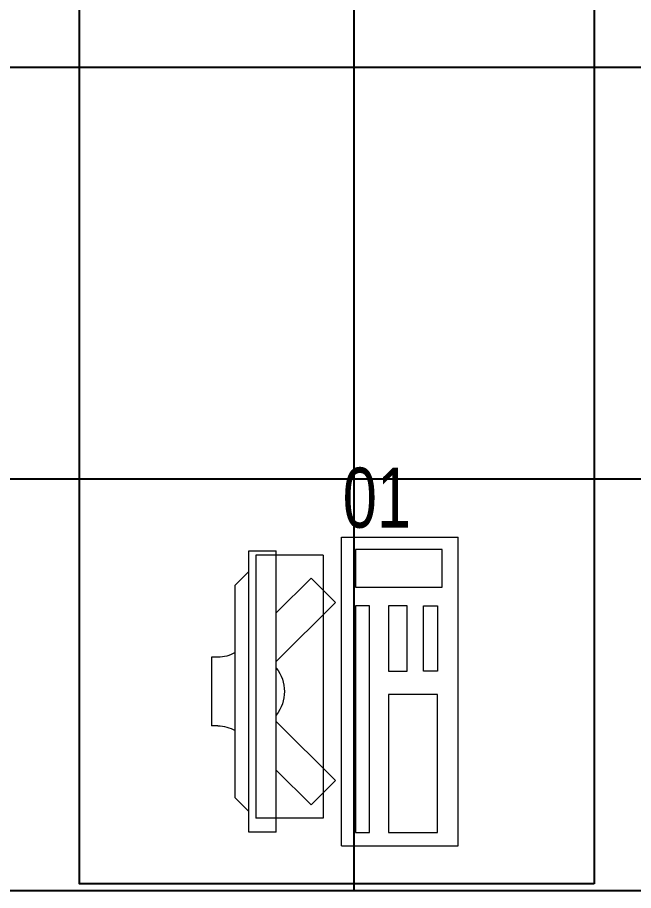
# Model space of a CAD drawing. Extents: x -12260 to 304645, y -29287 to 19916.
# Drawn here: x 47386 to 48283, y 5535 to 6808 of the extents above; entities that cross this region are included whole.
import ezdxf

# ---------------------------------------------------------------- set-up
doc = ezdxf.new("R2010")
doc.units = 0
doc.header["$LTSCALE"] = 0.25
doc.linetypes.add('DASHDOT', pattern=[25.4, 12.7, -6.35, 0, -6.35])
for name, color, linetype, lineweight in [('01-First Floor$0$72_EGR_EQP_TAG', 142, 'Continuous', 5), ('01-First Floor$0$LOADING', 253, 'Continuous', 5), ('01-First Floor$0$Walls', 251, 'Continuous', 5), ('E-LITE-CLNG-CNDT', 6, 'DASHDOT', 35)]:
    doc.layers.add(name, color=color, linetype=linetype, lineweight=lineweight)
doc.layers.add('01-First Floor$0$FALSE CEILING', color=251, linetype='Continuous')
doc.styles.add('01-First Floor$0$X3G_ENTITY_257CFD', font='swisscl.ttf', dxfattribs={"height": 200})

# ---------------------------------------------------------------- blocks, each defined once
blk = doc.blocks.new('01-First Floor$0$ITCWLS1-P')
at = {"layer": '01-First Floor$0$LOADING'}
for p, q in [((-0.17, 0.45), (-0.17, 0)), ((-0.17, 0.45), (0, 0.45)), ((0, 0.45), (0, 0)), ((-0.2651, 0.43, 0), (-0.3051, 0.43, 0)), ((-0.3051, 0.43, 0), (-0.3051, 0.02, 0)), ((-0.2651, 0.43, 0), (-0.2651, 0.02, 0)), ((-0.1496, 0.4305), (-0.1291, 0.4305)), ((-0.1291, 0.4305), (-0.1291, 0.4089)), ((-0.197, 0.4094), (-0.295, 0.4094)), ((-0.295, 0.0264), (-0.295, 0.4094)), ((-0.197, 0.0264), (-0.197, 0.4094)), ((-0.3251, 0.38, 0), (-0.3051, 0.4, 0)), ((-0.3251, 0.38, 0), (-0.3251, 0.07, 0)), ((-0.3503, 0.275), (-0.3596, 0.275)), ((-0.3596, 0.175), (-0.3596, 0.275)), ((-0.3503, 0.175), (-0.3596, 0.175)), ((-0.3251, 0.07, 0), (-0.3051, 0.05, 0)), ((-0.197, 0.0264), (-0.295, 0.0264)), ((-0.3051, 0.02, 0), (-0.2651, 0.02, 0)), ((-0.17, 0), (0, 0))]:
    blk.add_line(p, q, dxfattribs=at)
at = {"layer": '01-First Floor$0$LOADING', "extrusion": (2.48281e-10, 3.18408e-10, -1)}
for p, q in [((-0.2651, 0.3395), (-0.2144, 0.3902)), ((-0.1791, 0.3548), (-0.2144, 0.3902)), ((-0.2651, 0.2688), (-0.1791, 0.3548))]:
    blk.add_line(p, q, dxfattribs=at)
at = {"layer": '01-First Floor$0$LOADING', "extrusion": (2.48281e-10, -3.18408e-10, -1)}
for p, q in [((-0.2651, 0.1812), (-0.1791, 0.0952)), ((-0.2651, 0.1105), (-0.2144, 0.0598)), ((-0.1791, 0.0952), (-0.2144, 0.0598))]:
    blk.add_line(p, q, dxfattribs=at)
at = {"layer": '01-First Floor$0$LOADING'}
for points in [[(-0.1291, 0.4089), (-0.1291, 0.1), (-0.1496, 0.1), (-0.1496, 0.4305)], [(-0.1496, 0.1), (-0.1496, 0.1), (-0.1496, 0.1), (-0.1496, 0.1), (-0.1496, 0.1), (-0.1496, 0.1), (-0.1496, 0.1), (-0.1496, 0.1), (-0.1496, 0.1)], [(-0.1496, 0.1), (-0.1496, 0.1), (-0.1496, 0.1), (-0.1496, 0.1), (-0.1496, 0.1), (-0.1496, 0.1), (-0.1496, 0.1), (-0.1496, 0.1), (-0.1496, 0.1), (-0.1496, 0.1), (-0.1496, 0.1), (-0.1496, 0.1), (-0.1496, 0.1), (-0.1496, 0.1), (-0.1496, 0.1), (-0.1496, 0.1), (-0.1496, 0.1), (-0.1496, 0.1)], [(-0.1496, 0.1), (-0.1496, 0.1), (-0.1496, 0.1), (-0.1496, 0.1), (-0.1496, 0.1), (-0.1496, 0.1), (-0.1496, 0.1), (-0.1496, 0.1), (-0.1496, 0.1), (-0.1496, 0.1)], [(-0.1496, 0.1), (-0.1496, 0.1), (-0.1496, 0.1), (-0.1496, 0.1), (-0.1496, 0.1), (-0.1496, 0.1), (-0.1496, 0.1)], [(-0.1496, 0.1), (-0.1496, 0.1), (-0.1496, 0.1), (-0.1496, 0.1), (-0.1496, 0.1), (-0.1496, 0.1), (-0.1496, 0.1), (-0.1496, 0.1), (-0.1496, 0.1), (-0.1496, 0.1)], [(-0.1496, 0.1), (-0.1496, 0.1), (-0.1496, 0.1), (-0.1496, 0.1), (-0.1496, 0.1), (-0.1496, 0.1), (-0.1496, 0.1), (-0.1496, 0.1), (-0.1496, 0.1), (-0.1496, 0.1), (-0.1496, 0.1), (-0.1496, 0.1), (-0.1496, 0.1), (-0.1496, 0.1), (-0.1496, 0.1)], [(-0.1496, 0.1), (-0.1496, 0.1), (-0.1496, 0.1), (-0.1496, 0.1), (-0.1496, 0.1), (-0.1496, 0.1), (-0.1496, 0.1), (-0.1496, 0.1), (-0.1496, 0.1), (-0.1496, 0.1)], [(-0.1496, 0.1), (-0.1496, 0.1), (-0.1496, 0.1), (-0.1496, 0.1), (-0.1496, 0.1), (-0.1496, 0.1), (-0.1496, 0.1), (-0.1496, 0.1), (-0.1496, 0.1), (-0.1496, 0.1)], [(-0.1496, 0.1), (-0.1496, 0.1), (-0.1496, 0.1), (-0.1496, 0.1), (-0.1496, 0.1), (-0.1496, 0.1), (-0.1496, 0.1), (-0.1496, 0.1), (-0.1496, 0.1), (-0.1496, 0.1), (-0.1496, 0.1), (-0.1496, 0.1), (-0.1496, 0.1), (-0.1496, 0.1), (-0.1496, 0.1), (-0.1496, 0.1), (-0.1496, 0.1), (-0.1496, 0.1), (-0.1496, 0.1), (-0.1496, 0.1), (-0.1496, 0.1), (-0.1496, 0.1), (-0.1496, 0.1), (-0.1496, 0.1), (-0.1496, 0.1), (-0.1496, 0.1), (-0.1496, 0.1), (-0.1496, 0.1), (-0.1496, 0.1), (-0.1496, 0.1), (-0.1496, 0.1), (-0.1496, 0.1), (-0.1496, 0.1), (-0.1496, 0.1), (-0.1496, 0.1), (-0.1496, 0.1), (-0.1496, 0.1), (-0.1496, 0.1), (-0.1496, 0.1), (-0.1496, 0.1), (-0.1496, 0.1), (-0.1496, 0.1), (-0.1496, 0.1), (-0.1496, 0.1), (-0.1496, 0.1), (-0.1496, 0.1), (-0.1496, 0.1), (-0.1496, 0.1), (-0.1496, 0.1), (-0.1496, 0.1), (-0.1496, 0.1), (-0.1496, 0.1), (-0.1496, 0.1), (-0.1496, 0.1)], [(-0.1496, 0.1), (-0.1496, 0.1), (-0.1496, 0.1), (-0.1496, 0.1), (-0.1496, 0.1), (-0.1496, 0.1), (-0.1496, 0.1), (-0.1496, 0.1), (-0.1496, 0.1), (-0.1496, 0.1), (-0.1496, 0.1), (-0.1496, 0.1), (-0.1496, 0.1), (-0.1496, 0.1), (-0.1496, 0.1), (-0.1496, 0.1), (-0.1496, 0.1), (-0.1496, 0.1), (-0.1496, 0.1), (-0.1496, 0.1), (-0.1496, 0.1), (-0.1496, 0.1), (-0.1496, 0.1), (-0.1496, 0.1), (-0.1496, 0.1), (-0.1496, 0.1), (-0.1496, 0.1), (-0.1496, 0.1), (-0.1496, 0.1), (-0.1496, 0.1), (-0.1496, 0.1), (-0.1496, 0.1), (-0.1496, 0.1), (-0.1496, 0.1), (-0.1496, 0.1), (-0.1496, 0.1), (-0.1496, 0.1), (-0.1496, 0.1), (-0.1496, 0.1), (-0.1496, 0.1), (-0.1496, 0.1), (-0.1496, 0.1), (-0.1496, 0.1), (-0.1496, 0.1), (-0.1496, 0.1), (-0.1496, 0.1), (-0.1496, 0.1), (-0.1496, 0.1), (-0.1496, 0.1), (-0.1496, 0.1), (-0.1496, 0.1), (-0.1496, 0.1), (-0.1496, 0.1), (-0.1496, 0.1), (-0.1496, 0.1), (-0.1496, 0.1), (-0.1496, 0.1), (-0.1496, 0.1), (-0.1496, 0.1), (-0.1496, 0.1), (-0.1496, 0.1), (-0.1496, 0.1), (-0.1496, 0.1), (-0.1496, 0.1), (-0.1496, 0.1), (-0.1496, 0.1), (-0.1496, 0.1), (-0.1496, 0.1), (-0.1496, 0.1), (-0.1496, 0.1), (-0.1496, 0.1), (-0.1496, 0.1), (-0.1496, 0.1), (-0.1496, 0.1), (-0.1496, 0.1), (-0.1496, 0.1), (-0.1496, 0.1), (-0.1496, 0.1), (-0.1496, 0.1), (-0.1496, 0.1), (-0.1496, 0.1), (-0.1496, 0.1), (-0.1496, 0.1), (-0.1496, 0.1), (-0.1496, 0.1), (-0.1496, 0.1), (-0.1496, 0.1), (-0.1496, 0.1), (-0.1496, 0.1)], [(-0.1496, 0.1), (-0.1496, 0.1), (-0.1496, 0.1), (-0.1496, 0.1), (-0.1496, 0.1), (-0.1496, 0.1), (-0.1496, 0.1), (-0.1496, 0.1), (-0.1496, 0.1), (-0.1496, 0.1), (-0.1496, 0.1), (-0.1496, 0.1)], [(-0.1496, 0.1), (-0.1496, 0.1), (-0.1496, 0.1), (-0.1496, 0.1), (-0.1496, 0.1), (-0.1496, 0.1), (-0.1496, 0.1)], [(-0.1496, 0.1), (-0.1496, 0.1), (-0.1496, 0.1), (-0.1496, 0.1), (-0.1496, 0.1), (-0.1496, 0.1), (-0.1496, 0.1), (-0.1496, 0.1), (-0.1496, 0.1), (-0.1496, 0.1), (-0.1496, 0.1), (-0.1496, 0.1), (-0.1496, 0.1), (-0.1496, 0.1), (-0.1496, 0.1), (-0.1496, 0.1), (-0.1496, 0.1)], [(-0.1496, 0.1), (-0.1496, 0.1), (-0.1496, 0.1), (-0.1496, 0.1), (-0.1496, 0.1), (-0.1496, 0.1), (-0.1496, 0.1), (-0.1496, 0.1), (-0.1496, 0.1), (-0.1496, 0.1), (-0.1496, 0.1), (-0.1496, 0.1), (-0.1496, 0.1), (-0.1496, 0.1), (-0.1496, 0.1), (-0.1496, 0.1), (-0.1496, 0.1), (-0.1496, 0.1), (-0.1496, 0.1), (-0.1496, 0.1), (-0.1496, 0.1), (-0.1496, 0.1), (-0.1496, 0.1), (-0.1496, 0.1), (-0.1496, 0.1), (-0.1496, 0.1), (-0.1496, 0.1), (-0.1496, 0.1), (-0.1496, 0.1), (-0.1496, 0.1), (-0.1496, 0.1), (-0.1496, 0.1), (-0.1496, 0.1), (-0.1496, 0.1), (-0.1496, 0.1), (-0.1496, 0.1), (-0.1496, 0.1), (-0.1496, 0.1), (-0.1496, 0.1), (-0.1496, 0.1), (-0.1496, 0.1), (-0.1496, 0.1), (-0.1496, 0.1), (-0.1496, 0.1), (-0.1496, 0.1), (-0.1496, 0.1), (-0.1496, 0.1), (-0.1496, 0.1), (-0.1496, 0.1), (-0.1496, 0.1), (-0.1496, 0.1), (-0.1496, 0.1), (-0.1496, 0.1), (-0.1496, 0.1), (-0.1496, 0.1), (-0.1496, 0.1), (-0.1496, 0.1), (-0.1496, 0.1), (-0.1496, 0.1), (-0.1496, 0.1), (-0.1496, 0.1), (-0.1496, 0.1), (-0.1496, 0.1), (-0.1496, 0.1), (-0.1496, 0.1), (-0.1496, 0.1), (-0.1496, 0.1), (-0.1496, 0.1), (-0.1496, 0.1), (-0.1496, 0.1), (-0.1496, 0.1), (-0.1496, 0.1), (-0.1496, 0.1), (-0.1496, 0.1), (-0.1496, 0.1), (-0.1496, 0.1), (-0.1496, 0.1), (-0.1496, 0.1), (-0.1496, 0.1), (-0.1496, 0.1), (-0.1496, 0.1), (-0.1496, 0.1), (-0.1496, 0.1), (-0.1496, 0.1), (-0.1496, 0.1), (-0.1496, 0.1), (-0.1496, 0.1), (-0.1496, 0.1), (-0.1496, 0.1), (-0.1496, 0.1), (-0.1496, 0.1), (-0.1496, 0.1), (-0.1496, 0.1), (-0.1496, 0.1), (-0.1496, 0.1), (-0.1496, 0.1), (-0.1496, 0.1), (-0.1496, 0.1), (-0.1496, 0.1), (-0.1496, 0.1), (-0.1496, 0.1), (-0.1496, 0.1), (-0.1496, 0.1), (-0.1496, 0.1), (-0.1496, 0.1), (-0.1496, 0.1), (-0.1496, 0.1), (-0.1496, 0.1), (-0.1496, 0.1), (-0.1496, 0.1), (-0.1496, 0.1)], [(-0.1496, 0.1), (-0.1496, 0.1), (-0.1496, 0.1), (-0.1496, 0.1), (-0.1496, 0.1), (-0.1496, 0.1), (-0.1496, 0.1), (-0.1496, 0.1)]]:
    blk.add_lwpolyline(points, dxfattribs=at)
for points in [[(-0.1019, 0.4305), (-0.0304, 0.4305), (-0.0304, 0.2294), (-0.1019, 0.2294)], [(-0.1019, 0.1954), (-0.0747, 0.1954), (-0.0747, 0.1), (-0.1019, 0.1)], [(-0.0304, 0.1954), (-0.0508, 0.1954), (-0.0508, 0.1), (-0.0304, 0.1)], [(-0.1496, 0.1), (-0.1496, 0.1), (-0.1496, 0.1), (-0.1496, 0.1), (-0.1496, 0.1), (-0.1496, 0.1), (-0.1496, 0.1), (-0.1496, 0.1), (-0.1496, 0.1), (-0.1496, 0.1), (-0.1496, 0.1), (-0.1496, 0.1), (-0.1496, 0.1), (-0.1496, 0.1), (-0.1496, 0.1), (-0.1496, 0.1), (-0.1496, 0.1), (-0.1496, 0.1), (-0.1496, 0.1), (-0.1496, 0.1), (-0.1496, 0.1), (-0.1496, 0.1), (-0.1496, 0.1), (-0.1496, 0.1), (-0.1496, 0.1), (-0.1496, 0.1), (-0.1496, 0.1), (-0.1496, 0.1), (-0.1496, 0.1), (-0.1496, 0.1), (-0.1496, 0.1), (-0.1496, 0.1), (-0.1496, 0.1), (-0.1496, 0.1), (-0.1496, 0.1), (-0.1496, 0.1), (-0.1496, 0.1), (-0.1496, 0.1), (-0.1496, 0.1), (-0.1496, 0.1), (-0.1496, 0.1), (-0.1496, 0.1), (-0.1496, 0.1), (-0.1496, 0.1), (-0.1496, 0.1), (-0.1496, 0.1), (-0.1496, 0.1), (-0.1496, 0.1), (-0.1496, 0.1), (-0.1496, 0.1), (-0.1496, 0.1), (-0.1496, 0.1), (-0.1496, 0.1), (-0.1496, 0.1), (-0.1496, 0.1), (-0.1496, 0.1), (-0.1496, 0.1), (-0.1496, 0.1), (-0.1496, 0.1), (-0.1496, 0.1), (-0.1496, 0.1), (-0.1496, 0.1), (-0.1496, 0.1), (-0.1496, 0.1), (-0.1496, 0.1), (-0.1496, 0.1), (-0.1496, 0.1), (-0.1496, 0.1), (-0.1496, 0.1), (-0.1496, 0.1), (-0.1496, 0.1), (-0.1496, 0.1), (-0.1496, 0.1), (-0.1496, 0.1), (-0.1496, 0.1), (-0.1496, 0.1), (-0.1496, 0.1), (-0.1496, 0.1), (-0.1496, 0.1), (-0.1496, 0.1), (-0.1496, 0.1), (-0.1496, 0.1), (-0.1496, 0.1), (-0.1496, 0.1), (-0.1496, 0.1), (-0.1496, 0.1), (-0.1496, 0.1), (-0.1496, 0.1), (-0.1496, 0.1), (-0.1496, 0.1), (-0.1496, 0.1), (-0.1496, 0.1), (-0.1496, 0.1), (-0.1496, 0.1), (-0.1496, 0.1), (-0.1496, 0.1), (-0.1496, 0.1), (-0.1496, 0.1), (-0.1496, 0.1), (-0.1496, 0.1), (-0.1496, 0.1), (-0.1496, 0.1), (-0.1496, 0.1), (-0.1496, 0.1), (-0.1496, 0.1), (-0.1496, 0.1), (-0.1496, 0.1), (-0.1496, 0.1), (-0.1496, 0.1), (-0.1496, 0.1), (-0.1496, 0.1), (-0.1496, 0.1), (-0.1496, 0.1), (-0.1496, 0.1), (-0.1496, 0.1), (-0.1496, 0.1), (-0.1496, 0.1), (-0.1496, 0.1), (-0.1496, 0.1), (-0.1496, 0.1), (-0.1496, 0.1), (-0.1496, 0.1), (-0.1496, 0.1), (-0.1496, 0.1), (-0.1496, 0.1), (-0.1496, 0.1), (-0.1496, 0.1), (-0.1496, 0.1), (-0.1496, 0.1), (-0.1496, 0.1), (-0.1496, 0.1), (-0.1496, 0.1), (-0.1496, 0.1), (-0.1496, 0.1), (-0.1496, 0.1), (-0.1496, 0.1), (-0.1496, 0.1), (-0.1496, 0.1), (-0.1496, 0.1), (-0.1496, 0.1), (-0.1496, 0.1), (-0.1496, 0.1), (-0.1496, 0.1), (-0.1496, 0.1), (-0.1496, 0.1), (-0.1496, 0.1), (-0.1496, 0.1), (-0.1496, 0.1), (-0.1496, 0.1), (-0.1496, 0.1), (-0.1496, 0.1), (-0.1496, 0.1), (-0.1496, 0.1), (-0.1496, 0.1), (-0.1496, 0.1), (-0.1496, 0.1), (-0.1496, 0.1), (-0.1496, 0.1), (-0.1496, 0.1), (-0.1496, 0.1), (-0.1496, 0.1), (-0.1496, 0.1), (-0.1496, 0.1), (-0.1496, 0.1), (-0.1496, 0.1), (-0.1496, 0.1), (-0.1496, 0.1), (-0.1496, 0.1), (-0.1496, 0.1), (-0.1496, 0.1), (-0.1496, 0.1), (-0.1496, 0.1), (-0.1496, 0.1), (-0.1496, 0.1), (-0.1496, 0.1), (-0.1496, 0.1), (-0.1496, 0.1), (-0.1496, 0.1), (-0.1496, 0.1), (-0.1496, 0.1), (-0.1496, 0.1), (-0.1496, 0.1), (-0.1496, 0.1), (-0.1496, 0.1), (-0.1496, 0.1), (-0.1496, 0.1), (-0.1496, 0.1), (-0.1496, 0.1), (-0.1496, 0.1), (-0.1496, 0.1), (-0.1496, 0.1), (-0.1496, 0.1), (-0.1496, 0.1), (-0.1496, 0.1), (-0.1496, 0.1), (-0.1496, 0.1), (-0.1496, 0.1), (-0.1496, 0.1), (-0.1496, 0.1), (-0.1496, 0.1), (-0.1496, 0.1), (-0.1496, 0.1), (-0.1496, 0.1), (-0.1496, 0.1), (-0.1496, 0.1), (-0.1496, 0.1), (-0.1496, 0.1), (-0.1496, 0.1), (-0.1496, 0.1), (-0.1496, 0.1), (-0.1496, 0.1), (-0.1496, 0.1), (-0.1496, 0.1), (-0.1496, 0.1), (-0.1496, 0.1), (-0.1496, 0.1), (-0.1496, 0.1), (-0.1496, 0.1), (-0.1496, 0.1), (-0.1496, 0.1), (-0.1496, 0.1), (-0.1496, 0.1), (-0.1496, 0.1), (-0.1496, 0.1), (-0.1496, 0.1), (-0.1496, 0.1), (-0.1496, 0.1), (-0.1496, 0.1), (-0.1496, 0.1), (-0.1496, 0.1), (-0.1496, 0.1), (-0.1496, 0.1), (-0.1496, 0.1), (-0.1496, 0.1), (-0.1496, 0.1), (-0.1496, 0.1), (-0.1496, 0.1), (-0.1496, 0.1), (-0.1496, 0.1), (-0.1496, 0.1), (-0.1496, 0.1), (-0.1496, 0.1), (-0.1496, 0.1), (-0.1496, 0.1), (-0.1496, 0.1), (-0.1496, 0.1), (-0.1496, 0.1), (-0.1496, 0.1), (-0.1496, 0.1), (-0.1496, 0.1), (-0.1496, 0.1), (-0.1496, 0.1), (-0.1496, 0.1), (-0.1496, 0.1), (-0.1496, 0.1), (-0.1496, 0.1), (-0.1496, 0.1), (-0.1496, 0.1), (-0.1496, 0.1), (-0.1496, 0.1), (-0.1496, 0.1), (-0.1496, 0.1), (-0.1496, 0.1), (-0.1496, 0.1), (-0.1496, 0.1), (-0.1496, 0.1), (-0.1496, 0.1), (-0.1496, 0.1), (-0.1496, 0.1), (-0.1496, 0.1), (-0.1496, 0.1), (-0.1496, 0.1), (-0.1496, 0.1), (-0.1496, 0.1), (-0.1496, 0.1), (-0.1496, 0.1), (-0.1496, 0.1)], [(-0.1496, 0.1), (-0.1496, 0.1), (-0.1496, 0.1), (-0.1496, 0.1), (-0.1496, 0.1), (-0.1496, 0.1), (-0.1496, 0.1), (-0.1496, 0.1), (-0.1496, 0.1), (-0.1496, 0.1), (-0.1496, 0.1), (-0.1496, 0.1), (-0.1496, 0.1), (-0.1496, 0.1), (-0.1496, 0.1), (-0.1496, 0.1), (-0.1496, 0.1), (-0.1496, 0.1), (-0.1496, 0.1), (-0.1496, 0.1), (-0.1496, 0.1), (-0.1496, 0.1), (-0.1496, 0.1), (-0.1496, 0.1), (-0.1496, 0.1), (-0.1496, 0.1), (-0.1496, 0.1), (-0.1496, 0.1), (-0.1496, 0.1), (-0.1496, 0.1), (-0.1496, 0.1), (-0.1496, 0.1), (-0.1496, 0.1), (-0.1496, 0.1), (-0.1496, 0.1), (-0.1496, 0.1), (-0.1496, 0.1), (-0.1496, 0.1), (-0.1496, 0.1), (-0.1496, 0.1), (-0.1496, 0.1), (-0.1496, 0.1), (-0.1496, 0.1), (-0.1496, 0.1), (-0.1496, 0.1), (-0.1496, 0.1), (-0.1496, 0.1), (-0.1496, 0.1), (-0.1496, 0.1), (-0.1496, 0.1), (-0.1496, 0.1), (-0.1496, 0.1), (-0.1496, 0.1), (-0.1496, 0.1), (-0.1496, 0.1), (-0.1496, 0.1), (-0.1496, 0.1), (-0.1496, 0.1), (-0.1496, 0.1), (-0.1496, 0.1), (-0.1496, 0.1), (-0.1496, 0.1), (-0.1496, 0.1), (-0.1496, 0.1), (-0.1496, 0.1), (-0.1496, 0.1), (-0.1496, 0.1), (-0.1496, 0.1), (-0.1496, 0.1), (-0.1496, 0.1), (-0.1496, 0.1), (-0.1496, 0.1), (-0.1496, 0.1), (-0.1496, 0.1), (-0.1496, 0.1), (-0.1496, 0.1), (-0.1496, 0.1), (-0.1496, 0.1), (-0.1496, 0.1), (-0.1496, 0.1), (-0.1496, 0.1), (-0.1496, 0.1), (-0.1496, 0.1), (-0.1496, 0.1), (-0.1496, 0.1), (-0.1496, 0.1), (-0.1496, 0.1), (-0.1496, 0.1), (-0.1496, 0.1), (-0.1496, 0.1), (-0.1496, 0.1), (-0.1496, 0.1), (-0.1496, 0.1), (-0.1496, 0.1), (-0.1496, 0.1), (-0.1496, 0.1), (-0.1496, 0.1), (-0.1496, 0.1), (-0.1496, 0.1), (-0.1496, 0.1), (-0.1496, 0.1), (-0.1496, 0.1), (-0.1496, 0.1), (-0.1496, 0.1), (-0.1496, 0.1), (-0.1496, 0.1), (-0.1496, 0.1), (-0.1496, 0.1), (-0.1496, 0.1), (-0.1496, 0.1), (-0.1496, 0.1), (-0.1496, 0.1), (-0.1496, 0.1), (-0.1496, 0.1), (-0.1496, 0.1), (-0.1496, 0.1), (-0.1496, 0.1), (-0.1496, 0.1), (-0.1496, 0.1), (-0.1496, 0.1), (-0.1496, 0.1), (-0.1496, 0.1), (-0.1496, 0.1), (-0.1496, 0.1), (-0.1496, 0.1), (-0.1496, 0.1), (-0.1496, 0.1), (-0.1496, 0.1), (-0.1496, 0.1), (-0.1496, 0.1), (-0.1496, 0.1), (-0.1496, 0.1), (-0.1496, 0.1), (-0.1496, 0.1), (-0.1496, 0.1), (-0.1496, 0.1), (-0.1496, 0.1), (-0.1496, 0.1), (-0.1496, 0.1), (-0.1496, 0.1), (-0.1496, 0.1), (-0.1496, 0.1), (-0.1496, 0.1), (-0.1496, 0.1), (-0.1496, 0.1), (-0.1496, 0.1), (-0.1496, 0.1), (-0.1496, 0.1), (-0.1496, 0.1), (-0.1496, 0.1), (-0.1496, 0.1), (-0.1496, 0.1), (-0.1496, 0.1), (-0.1496, 0.1), (-0.1496, 0.1), (-0.1496, 0.1), (-0.1496, 0.1), (-0.1496, 0.1), (-0.1496, 0.1), (-0.1496, 0.1), (-0.1496, 0.1), (-0.1496, 0.1), (-0.1496, 0.1), (-0.1496, 0.1), (-0.1496, 0.1), (-0.1496, 0.1), (-0.1496, 0.1), (-0.1496, 0.1), (-0.1496, 0.1), (-0.1496, 0.1), (-0.1496, 0.1), (-0.1496, 0.1), (-0.1496, 0.1), (-0.1496, 0.1), (-0.1496, 0.1), (-0.1496, 0.1), (-0.1496, 0.1), (-0.1496, 0.1), (-0.1496, 0.1), (-0.1496, 0.1), (-0.1496, 0.1), (-0.1496, 0.1), (-0.1496, 0.1), (-0.1496, 0.1), (-0.1496, 0.1), (-0.1496, 0.1), (-0.1496, 0.1), (-0.1496, 0.1), (-0.1496, 0.1), (-0.1496, 0.1), (-0.1496, 0.1), (-0.1496, 0.1), (-0.1496, 0.1), (-0.1496, 0.1), (-0.1496, 0.1), (-0.1496, 0.1), (-0.1496, 0.1), (-0.1496, 0.1), (-0.1496, 0.1), (-0.1496, 0.1), (-0.1496, 0.1), (-0.1496, 0.1), (-0.1496, 0.1), (-0.1496, 0.1), (-0.1496, 0.1), (-0.1496, 0.1), (-0.1496, 0.1), (-0.1496, 0.1), (-0.1496, 0.1), (-0.1496, 0.1), (-0.1496, 0.1), (-0.1496, 0.1), (-0.1496, 0.1), (-0.1496, 0.1)], [(-0.1496, 0.1), (-0.1496, 0.1), (-0.1496, 0.1), (-0.1496, 0.1), (-0.1496, 0.1), (-0.1496, 0.1), (-0.1496, 0.1), (-0.1496, 0.1), (-0.1496, 0.1), (-0.1496, 0.1), (-0.1496, 0.1), (-0.1496, 0.1), (-0.1496, 0.1), (-0.1496, 0.1), (-0.1496, 0.1), (-0.1496, 0.1), (-0.1496, 0.1), (-0.1496, 0.1), (-0.1496, 0.1), (-0.1496, 0.1), (-0.1496, 0.1), (-0.1496, 0.1), (-0.1496, 0.1), (-0.1496, 0.1), (-0.1496, 0.1), (-0.1496, 0.1), (-0.1496, 0.1), (-0.1496, 0.1), (-0.1496, 0.1), (-0.1496, 0.1), (-0.1496, 0.1), (-0.1496, 0.1), (-0.1496, 0.1), (-0.1496, 0.1), (-0.1496, 0.1), (-0.1496, 0.1), (-0.1496, 0.1), (-0.1496, 0.1), (-0.1496, 0.1), (-0.1496, 0.1), (-0.1496, 0.1), (-0.1496, 0.1), (-0.1496, 0.1), (-0.1496, 0.1), (-0.1496, 0.1), (-0.1496, 0.1), (-0.1496, 0.1), (-0.1496, 0.1), (-0.1496, 0.1), (-0.1496, 0.1), (-0.1496, 0.1), (-0.1496, 0.1), (-0.1496, 0.1), (-0.1496, 0.1), (-0.1496, 0.1), (-0.1496, 0.1), (-0.1496, 0.1), (-0.1496, 0.1), (-0.1496, 0.1), (-0.1496, 0.1), (-0.1496, 0.1), (-0.1496, 0.1), (-0.1496, 0.1), (-0.1496, 0.1), (-0.1496, 0.1), (-0.1496, 0.1), (-0.1496, 0.1), (-0.1496, 0.1), (-0.1496, 0.1), (-0.1496, 0.1), (-0.1496, 0.1), (-0.1496, 0.1), (-0.1496, 0.1), (-0.1496, 0.1), (-0.1496, 0.1), (-0.1496, 0.1), (-0.1496, 0.1), (-0.1496, 0.1), (-0.1496, 0.1), (-0.1496, 0.1), (-0.1496, 0.1), (-0.1496, 0.1), (-0.1496, 0.1), (-0.1496, 0.1), (-0.1496, 0.1), (-0.1496, 0.1), (-0.1496, 0.1), (-0.1496, 0.1), (-0.1496, 0.1), (-0.1496, 0.1), (-0.1496, 0.1), (-0.1496, 0.1), (-0.1496, 0.1), (-0.1496, 0.1), (-0.1496, 0.1), (-0.1496, 0.1), (-0.1496, 0.1), (-0.1496, 0.1), (-0.1496, 0.1), (-0.1496, 0.1), (-0.1496, 0.1), (-0.1496, 0.1), (-0.1496, 0.1), (-0.1496, 0.1), (-0.1496, 0.1), (-0.1496, 0.1), (-0.1496, 0.1), (-0.1496, 0.1), (-0.1496, 0.1), (-0.1496, 0.1), (-0.1496, 0.1), (-0.1496, 0.1), (-0.1496, 0.1), (-0.1496, 0.1), (-0.1496, 0.1), (-0.1496, 0.1), (-0.1496, 0.1), (-0.1496, 0.1), (-0.1496, 0.1), (-0.1496, 0.1), (-0.1496, 0.1), (-0.1496, 0.1), (-0.1496, 0.1), (-0.1496, 0.1), (-0.1496, 0.1), (-0.1496, 0.1), (-0.1496, 0.1), (-0.1496, 0.1), (-0.1496, 0.1), (-0.1496, 0.1), (-0.1496, 0.1), (-0.1496, 0.1), (-0.1496, 0.1), (-0.1496, 0.1), (-0.1496, 0.1), (-0.1496, 0.1), (-0.1496, 0.1), (-0.1496, 0.1), (-0.1496, 0.1), (-0.1496, 0.1), (-0.1496, 0.1), (-0.1496, 0.1), (-0.1496, 0.1), (-0.1496, 0.1), (-0.1496, 0.1), (-0.1496, 0.1), (-0.1496, 0.1), (-0.1496, 0.1), (-0.1496, 0.1), (-0.1496, 0.1), (-0.1496, 0.1), (-0.1496, 0.1), (-0.1496, 0.1), (-0.1496, 0.1), (-0.1496, 0.1), (-0.1496, 0.1), (-0.1496, 0.1), (-0.1496, 0.1), (-0.1496, 0.1), (-0.1496, 0.1), (-0.1496, 0.1), (-0.1496, 0.1), (-0.1496, 0.1), (-0.1496, 0.1), (-0.1496, 0.1), (-0.1496, 0.1), (-0.1496, 0.1), (-0.1496, 0.1), (-0.1496, 0.1), (-0.1496, 0.1), (-0.1496, 0.1), (-0.1496, 0.1), (-0.1496, 0.1), (-0.1496, 0.1), (-0.1496, 0.1), (-0.1496, 0.1), (-0.1496, 0.1), (-0.1496, 0.1), (-0.1496, 0.1), (-0.1496, 0.1), (-0.1496, 0.1), (-0.1496, 0.1), (-0.1496, 0.1), (-0.1496, 0.1), (-0.1496, 0.1), (-0.1496, 0.1), (-0.1496, 0.1), (-0.1496, 0.1), (-0.1496, 0.1), (-0.1496, 0.1), (-0.1496, 0.1), (-0.1496, 0.1), (-0.1496, 0.1), (-0.1496, 0.1), (-0.1496, 0.1), (-0.1496, 0.1), (-0.1496, 0.1), (-0.1496, 0.1), (-0.1496, 0.1), (-0.1496, 0.1), (-0.1496, 0.1), (-0.1496, 0.1), (-0.1496, 0.1), (-0.1496, 0.1), (-0.1496, 0.1), (-0.1496, 0.1), (-0.1496, 0.1), (-0.1496, 0.1), (-0.1496, 0.1), (-0.1496, 0.1), (-0.1496, 0.1), (-0.1496, 0.1), (-0.1496, 0.1), (-0.1496, 0.1), (-0.1496, 0.1), (-0.1496, 0.1), (-0.1496, 0.1), (-0.1496, 0.1), (-0.1496, 0.1)], [(-0.1496, 0.0727), (-0.0236, 0.0727), (-0.0236, 0.0182), (-0.1496, 0.0182)]]:
    blk.add_lwpolyline(points, close=True, dxfattribs=at)
for centre, radius, start, end in [((-0.3503, 0.325), 0.05, 270, 300.3093), ((-0.3089, 0.225), 0.0556, 321.9431, 38.0569), ((-0.3503, 0.125), 0.05, 59.6907, 90)]:
    blk.add_arc(centre, radius, start, end, dxfattribs=at)
blk = doc.blocks.new('01-First Floor')
at = {"layer": '01-First Floor$0$FALSE CEILING', "linetype": 'Continuous'}
for p, q in [((47876, 5535), (47876, 8565.1)), ((45476, 6735), (48976, 6735)), ((45476, 6135), (48976, 6135))]:
    blk.add_line(p, q, dxfattribs=at)
at = {"layer": '01-First Floor$0$FALSE CEILING'}
blk.add_lwpolyline([(45476, 5535), (48976, 5535), (48976, 8565.1), (45476, 8565.1)], close=True, dxfattribs=at)
at = {"layer": '01-First Floor$0$FALSE CEILING', "elevation": -0.1}
blk.add_lwpolyline([(48226, 5544.6), (47476, 5544.6), (47476, 7044.6), (48226, 7044.6)], close=True, dxfattribs=at)
at = {"layer": '01-First Floor$0$LOADING', "elevation": -0.1}
blk.add_lwpolyline([(48226, 5544.6), (47476, 5544.6), (47476, 7044.6), (48226, 7044.6)], close=True, dxfattribs=at)
at = {"layer": '01-First Floor$0$Walls'}
blk.add_line((45476, 5535), (48976, 5535), dxfattribs=at)
at = {"layer": '01-First Floor$0$LOADING', "extrusion": (8.01373e-06, -1.93993e-16, 1), "xscale": -1000.00000000001, "yscale": 1000.00000000001, "zscale": 1000.00000000001, "rotation": 180}
blk.add_blockref('01-First Floor$0$ITCWLS1-P', (48027.9, 6050.1, 0.3), dxfattribs=at)
at = {"layer": '01-First Floor$0$72_EGR_EQP_TAG', "insert": (47909.4, 6151.4, -0.1), "char_height": 87.47, "attachment_point": 2, "style": '01-First Floor$0$X3G_ENTITY_257CFD'}
blk.add_mtext('01', dxfattribs=at)

msp = doc.modelspace()

# ---------------------------------------------------------------- block references
at = {"layer": 'E-LITE-CLNG-CNDT'}
msp.add_blockref('01-First Floor', (0, 0), dxfattribs=at)

doc.saveas('drawing.dxf')
